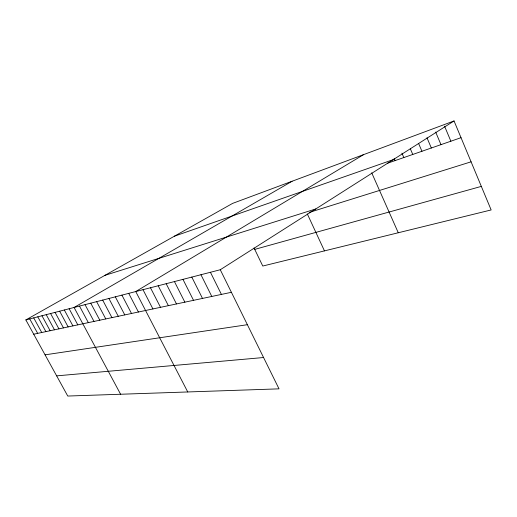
<?xml version="1.0" encoding="UTF-8"?>
<svg xmlns="http://www.w3.org/2000/svg" width="517" height="517" viewBox="0 0 517 517"><rect width="100%" height="100%" fill="white"/><g stroke="black" fill="none" stroke-linecap="round" stroke-linejoin="round"><path stroke-width="0.78" d="M220.274 269.738L279.018 388.849L67.759 396.048L25.85 319.92L220.274 269.738L454.049 120.952L491.15 209.947L262.765 266.042L254.047 247.947M363.645 154.609L135.751 291.556L187.749 391.957M292.137 181.228L74.08 307.473L120.603 394.245M25.85 319.92L232.585 203.401L454.049 120.952M174.403 236.198L393.275 159.63M387.298 163.307L461.022 137.684M104.919 275.354L315.771 208.958M309.14 212.455L471.09 161.821M254.739 249.388L481.327 186.391M33.715 334.208L231.403 292.299M45.069 354.836L247.385 324.702M56.644 375.865L263.567 357.525M29.74 318.911L37.683 333.368M37.793 316.837L45.884 331.623M33.721 317.884L41.735 332.502M41.961 315.758L50.13 330.725M50.588 313.535L58.919 328.864M46.226 314.659L54.472 329.807M59.642 311.195L68.134 326.912M55.06 312.378L63.468 327.901M64.334 309.987L72.91 325.897M69.149 308.739L77.809 324.857M79.489 306.077L88.336 322.627M85.04 304.642L93.991 321.425M96.634 301.65L105.778 318.931M90.753 303.169L99.8 320.197M102.676 300.086L111.93 317.625M108.906 298.483L118.264 316.281M115.317 296.829L124.784 314.898M121.922 295.123L131.499 313.476M128.727 293.365L138.42 312.01M142.996 289.682L152.922 308.933M150.473 287.756L160.522 307.324M158.196 285.759L168.368 305.657M166.177 283.704L176.478 303.938M174.429 281.571L184.86 302.161M182.966 279.367L193.526 300.325M191.801 277.086L202.502 298.425M200.951 274.727L211.789 296.454M210.438 272.278L221.418 294.412M307.279 213.857L324.463 250.887M371.71 172.814L398.271 232.76M394.161 158.422L395.104 160.593M401.922 153.155L403.835 157.562M410.33 148.773L412.779 154.454M418.55 143.351L421.943 151.268M426.997 137.787L431.34 148.004M435.669 132.074L440.982 144.65M444.549 126.148L450.876 141.212"/></g></svg>
